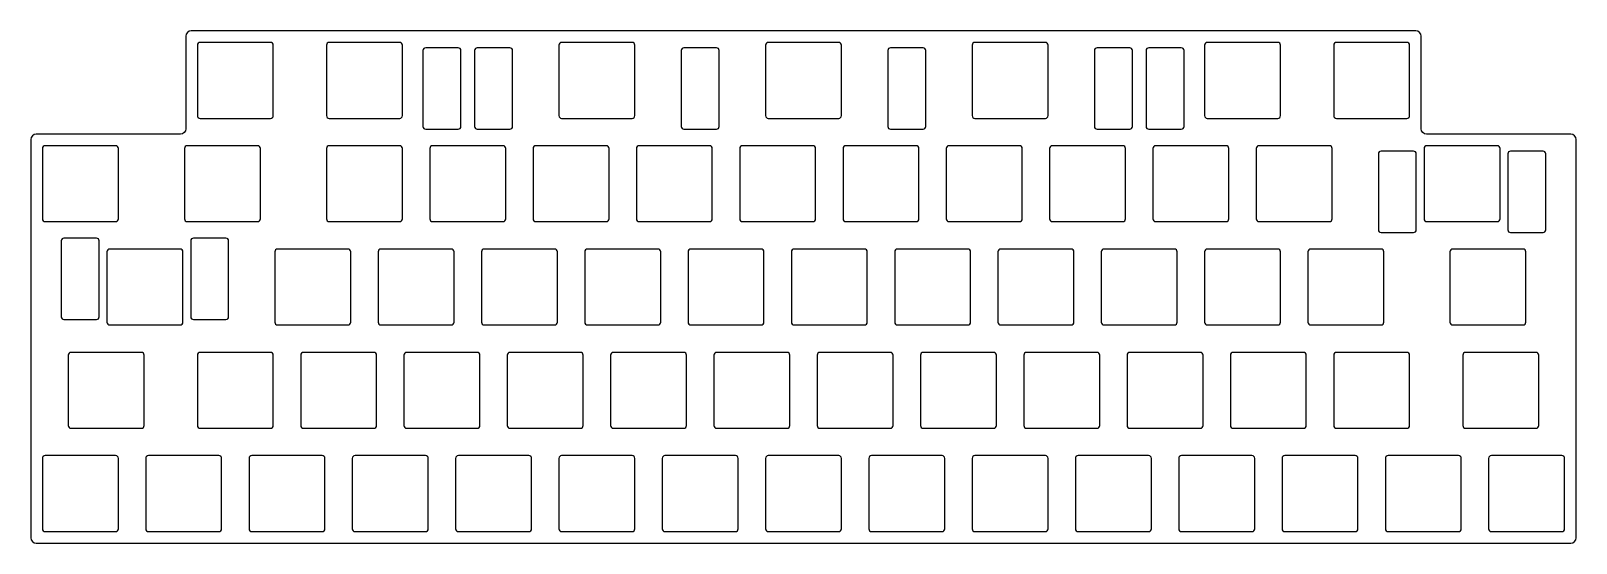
# Model space of a CAD drawing. Header units: millimetres. Extents: x -285 to 0, y 0 to 95.
import ezdxf

# ---------------------------------------------------------------- set-up
doc = ezdxf.new("R2010")
doc.units = ezdxf.units.MM
doc.layers.get('0').update_dxf_attribs({"linetype": 'CONTINUOUS'})

msp = doc.modelspace()

# ---------------------------------------------------------------- linework, layer by layer
for points in [[(-284.35, 75.8, 0.414213562), (-285.35, 74.8), (-285.35, 1.4, 0.414213562), (-284.35, 0.4), (-1.4, 0.4, 0.414213562), (-0.4, 1.4), (-0.4, 74.8, 0.414213562), (-1.4, 75.8), (-27.975, 75.8, -0.414213562), (-28.975, 76.8), (-28.975, 93.85, 0.414213562), (-29.975, 94.85), (-255.775, 94.85, 0.414213562), (-256.775, 93.85), (-256.775, 76.8, -0.414213562), (-257.775, 75.8)], [(-241.15, 78.725, 0.414213562), (-240.65, 79.225), (-240.65, 92.225, 0.414213562), (-241.15, 92.725), (-254.15, 92.725, 0.414213562), (-254.65, 92.225), (-254.65, 79.225, 0.414213562), (-254.15, 78.725)], [(-217.3375, 78.725, 0.414213562), (-216.8375, 79.225), (-216.8375, 92.225, 0.414213562), (-217.3375, 92.725), (-230.3375, 92.725, 0.414213562), (-230.8375, 92.225), (-230.8375, 79.225, 0.414213562), (-230.3375, 78.725)], [(-212.55, 91.725, 0.414213562), (-213.05, 91.225), (-213.05, 77.225, 0.414213562), (-212.55, 76.725), (-206.55, 76.725, 0.414213562), (-206.05, 77.225), (-206.05, 91.225, 0.414213562), (-206.55, 91.725)], [(-203.025, 91.725, 0.414213562), (-203.525, 91.225), (-203.525, 77.225, 0.414213562), (-203.025, 76.725), (-197.025, 76.725, 0.414213562), (-196.525, 77.225), (-196.525, 91.225, 0.414213562), (-197.025, 91.725)], [(-174.475, 78.725, 0.414213562), (-173.975, 79.225), (-173.975, 92.225, 0.414213562), (-174.475, 92.725), (-187.475, 92.725, 0.414213562), (-187.975, 92.225), (-187.975, 79.225, 0.414213562), (-187.475, 78.725)], [(-164.925, 91.725, 0.414213562), (-165.425, 91.225), (-165.425, 77.225, 0.414213562), (-164.925, 76.725), (-158.925, 76.725, 0.414213562), (-158.425, 77.225), (-158.425, 91.225, 0.414213562), (-158.925, 91.725)], [(-136.375, 78.725, 0.414213562), (-135.875, 79.225), (-135.875, 92.225, 0.414213562), (-136.375, 92.725), (-149.375, 92.725, 0.414213562), (-149.875, 92.225), (-149.875, 79.225, 0.414213562), (-149.375, 78.725)], [(-126.825, 91.725, 0.414213562), (-127.325, 91.225), (-127.325, 77.225, 0.414213562), (-126.825, 76.725), (-120.825, 76.725, 0.414213562), (-120.325, 77.225), (-120.325, 91.225, 0.414213562), (-120.825, 91.725)], [(-98.275, 78.725, 0.414213562), (-97.775, 79.225), (-97.775, 92.225, 0.414213562), (-98.275, 92.725), (-111.275, 92.725, 0.414213562), (-111.775, 92.225), (-111.775, 79.225, 0.414213562), (-111.275, 78.725)], [(-88.725, 91.725, 0.414213562), (-89.225, 91.225), (-89.225, 77.225, 0.414213562), (-88.725, 76.725), (-82.725, 76.725, 0.414213562), (-82.225, 77.225), (-82.225, 91.225, 0.414213562), (-82.725, 91.725)], [(-79.2, 91.725, 0.414213562), (-79.7, 91.225), (-79.7, 77.225, 0.414213562), (-79.2, 76.725), (-73.2, 76.725, 0.414213562), (-72.7, 77.225), (-72.7, 91.225, 0.414213562), (-73.2, 91.725)], [(-55.4125, 78.725, 0.414213562), (-54.9125, 79.225), (-54.9125, 92.225, 0.414213562), (-55.4125, 92.725), (-68.4125, 92.725, 0.414213562), (-68.9125, 92.225), (-68.9125, 79.225, 0.414213562), (-68.4125, 78.725)], [(-31.6, 78.725, 0.414213562), (-31.1, 79.225), (-31.1, 92.225, 0.414213562), (-31.6, 92.725), (-44.6, 92.725, 0.414213562), (-45.1, 92.225), (-45.1, 79.225, 0.414213562), (-44.6, 78.725)], [(-269.725, 59.675, 0.414213562), (-269.225, 60.175), (-269.225, 73.175, 0.414213562), (-269.725, 73.675), (-282.725, 73.675, 0.414213562), (-283.225, 73.175), (-283.225, 60.175, 0.414213562), (-282.725, 59.675)], [(-243.53125, 59.675, 0.414213562), (-243.03125, 60.175), (-243.03125, 73.175, 0.414213562), (-243.53125, 73.675), (-256.53125, 73.675, 0.414213562), (-257.03125, 73.175), (-257.03125, 60.175, 0.414213562), (-256.53125, 59.675)], [(-217.3375, 59.675, 0.414213562), (-216.8375, 60.175), (-216.8375, 73.175, 0.414213562), (-217.3375, 73.675), (-230.3375, 73.675, 0.414213562), (-230.8375, 73.175), (-230.8375, 60.175, 0.414213562), (-230.3375, 59.675)], [(-198.2875, 59.675, 0.414213562), (-197.7875, 60.175), (-197.7875, 73.175, 0.414213562), (-198.2875, 73.675), (-211.2875, 73.675, 0.414213562), (-211.7875, 73.175), (-211.7875, 60.175, 0.414213562), (-211.2875, 59.675)], [(-179.2375, 59.675, 0.414213562), (-178.7375, 60.175), (-178.7375, 73.175, 0.414213562), (-179.2375, 73.675), (-192.2375, 73.675, 0.414213562), (-192.7375, 73.175), (-192.7375, 60.175, 0.414213562), (-192.2375, 59.675)], [(-160.1875, 59.675, 0.414213562), (-159.6875, 60.175), (-159.6875, 73.175, 0.414213562), (-160.1875, 73.675), (-173.1875, 73.675, 0.414213562), (-173.6875, 73.175), (-173.6875, 60.175, 0.414213562), (-173.1875, 59.675)], [(-141.1375, 59.675, 0.414213562), (-140.6375, 60.175), (-140.6375, 73.175, 0.414213562), (-141.1375, 73.675), (-154.1375, 73.675, 0.414213562), (-154.6375, 73.175), (-154.6375, 60.175, 0.414213562), (-154.1375, 59.675)], [(-122.0875, 59.675, 0.414213562), (-121.5875, 60.175), (-121.5875, 73.175, 0.414213562), (-122.0875, 73.675), (-135.0875, 73.675, 0.414213562), (-135.5875, 73.175), (-135.5875, 60.175, 0.414213562), (-135.0875, 59.675)], [(-103.0375, 59.675, 0.414213562), (-102.5375, 60.175), (-102.5375, 73.175, 0.414213562), (-103.0375, 73.675), (-116.0375, 73.675, 0.414213562), (-116.5375, 73.175), (-116.5375, 60.175, 0.414213562), (-116.0375, 59.675)], [(-83.9875, 59.675, 0.414213562), (-83.4875, 60.175), (-83.4875, 73.175, 0.414213562), (-83.9875, 73.675), (-96.9875, 73.675, 0.414213562), (-97.4875, 73.175), (-97.4875, 60.175, 0.414213562), (-96.9875, 59.675)], [(-64.9375, 59.675, 0.414213562), (-64.4375, 60.175), (-64.4375, 73.175, 0.414213562), (-64.9375, 73.675), (-77.9375, 73.675, 0.414213562), (-78.4375, 73.175), (-78.4375, 60.175, 0.414213562), (-77.9375, 59.675)], [(-45.8875, 59.675, 0.414213562), (-45.3875, 60.175), (-45.3875, 73.175, 0.414213562), (-45.8875, 73.675), (-58.8875, 73.675, 0.414213562), (-59.3875, 73.175), (-59.3875, 60.175, 0.414213562), (-58.8875, 59.675)], [(-36.36925, 72.675, 0.414213562), (-36.86925, 72.175), (-36.86925, 58.175, 0.414213562), (-36.36925, 57.675), (-30.36925, 57.675, 0.414213562), (-29.86925, 58.175), (-29.86925, 72.175, 0.414213562), (-30.36925, 72.675)], [(-14.93125, 59.675, 0.414213562), (-14.43125, 60.175), (-14.43125, 73.175, 0.414213562), (-14.93125, 73.675), (-27.93125, 73.675, 0.414213562), (-28.43125, 73.175), (-28.43125, 60.175, 0.414213562), (-27.93125, 59.675)], [(-12.49325, 72.675, 0.414213562), (-12.99325, 72.175), (-12.99325, 58.175, 0.414213562), (-12.49325, 57.675), (-6.49325, 57.675, 0.414213562), (-5.99325, 58.175), (-5.99325, 72.175, 0.414213562), (-6.49325, 72.675)], [(-273.25675, 41.625, 0.414213562), (-272.75675, 42.125), (-272.75675, 56.125, 0.414213562), (-273.25675, 56.625), (-279.25675, 56.625, 0.414213562), (-279.75675, 56.125), (-279.75675, 42.125, 0.414213562), (-279.25675, 41.625)], [(-257.81875, 40.625, 0.414213562), (-257.31875, 41.125), (-257.31875, 54.125, 0.414213562), (-257.81875, 54.625), (-270.81875, 54.625, 0.414213562), (-271.31875, 54.125), (-271.31875, 41.125, 0.414213562), (-270.81875, 40.625)], [(-249.38075, 41.625, 0.414213562), (-248.88075, 42.125), (-248.88075, 56.125, 0.414213562), (-249.38075, 56.625), (-255.38075, 56.625, 0.414213562), (-255.88075, 56.125), (-255.88075, 42.125, 0.414213562), (-255.38075, 41.625)], [(-226.8625, 40.625, 0.414213562), (-226.3625, 41.125), (-226.3625, 54.125, 0.414213562), (-226.8625, 54.625), (-239.8625, 54.625, 0.414213562), (-240.3625, 54.125), (-240.3625, 41.125, 0.414213562), (-239.8625, 40.625)], [(-207.8125, 40.625, 0.414213562), (-207.3125, 41.125), (-207.3125, 54.125, 0.414213562), (-207.8125, 54.625), (-220.8125, 54.625, 0.414213562), (-221.3125, 54.125), (-221.3125, 41.125, 0.414213562), (-220.8125, 40.625)], [(-188.7625, 40.625, 0.414213562), (-188.2625, 41.125), (-188.2625, 54.125, 0.414213562), (-188.7625, 54.625), (-201.7625, 54.625, 0.414213562), (-202.2625, 54.125), (-202.2625, 41.125, 0.414213562), (-201.7625, 40.625)], [(-169.7125, 40.625, 0.414213562), (-169.2125, 41.125), (-169.2125, 54.125, 0.414213562), (-169.7125, 54.625), (-182.7125, 54.625, 0.414213562), (-183.2125, 54.125), (-183.2125, 41.125, 0.414213562), (-182.7125, 40.625)], [(-150.6625, 40.625, 0.414213562), (-150.1625, 41.125), (-150.1625, 54.125, 0.414213562), (-150.6625, 54.625), (-163.6625, 54.625, 0.414213562), (-164.1625, 54.125), (-164.1625, 41.125, 0.414213562), (-163.6625, 40.625)], [(-131.6125, 40.625, 0.414213562), (-131.1125, 41.125), (-131.1125, 54.125, 0.414213562), (-131.6125, 54.625), (-144.6125, 54.625, 0.414213562), (-145.1125, 54.125), (-145.1125, 41.125, 0.414213562), (-144.6125, 40.625)], [(-112.5625, 40.625, 0.414213562), (-112.0625, 41.125), (-112.0625, 54.125, 0.414213562), (-112.5625, 54.625), (-125.5625, 54.625, 0.414213562), (-126.0625, 54.125), (-126.0625, 41.125, 0.414213562), (-125.5625, 40.625)], [(-93.5125, 40.625, 0.414213562), (-93.0125, 41.125), (-93.0125, 54.125, 0.414213562), (-93.5125, 54.625), (-106.5125, 54.625, 0.414213562), (-107.0125, 54.125), (-107.0125, 41.125, 0.414213562), (-106.5125, 40.625)], [(-74.4625, 40.625, 0.414213562), (-73.9625, 41.125), (-73.9625, 54.125, 0.414213562), (-74.4625, 54.625), (-87.4625, 54.625, 0.414213562), (-87.9625, 54.125), (-87.9625, 41.125, 0.414213562), (-87.4625, 40.625)], [(-55.4125, 40.625, 0.414213562), (-54.9125, 41.125), (-54.9125, 54.125, 0.414213562), (-55.4125, 54.625), (-68.4125, 54.625, 0.414213562), (-68.9125, 54.125), (-68.9125, 41.125, 0.414213562), (-68.4125, 40.625)], [(-36.3625, 40.625, 0.414213562), (-35.8625, 41.125), (-35.8625, 54.125, 0.414213562), (-36.3625, 54.625), (-49.3625, 54.625, 0.414213562), (-49.8625, 54.125), (-49.8625, 41.125, 0.414213562), (-49.3625, 40.625)], [(-10.16875, 40.625, 0.414213562), (-9.66875, 41.125), (-9.66875, 54.125, 0.414213562), (-10.16875, 54.625), (-23.16875, 54.625, 0.414213562), (-23.66875, 54.125), (-23.66875, 41.125, 0.414213562), (-23.16875, 40.625)], [(-264.9625, 21.575, 0.414213562), (-264.4625, 22.075), (-264.4625, 35.075, 0.414213562), (-264.9625, 35.575), (-277.9625, 35.575, 0.414213562), (-278.4625, 35.075), (-278.4625, 22.075, 0.414213562), (-277.9625, 21.575)], [(-241.15, 21.575, 0.414213562), (-240.65, 22.075), (-240.65, 35.075, 0.414213562), (-241.15, 35.575), (-254.15, 35.575, 0.414213562), (-254.65, 35.075), (-254.65, 22.075, 0.414213562), (-254.15, 21.575)], [(-222.1, 21.575, 0.414213562), (-221.6, 22.075), (-221.6, 35.075, 0.414213562), (-222.1, 35.575), (-235.1, 35.575, 0.414213562), (-235.6, 35.075), (-235.6, 22.075, 0.414213562), (-235.1, 21.575)], [(-203.05, 21.575, 0.414213562), (-202.55, 22.075), (-202.55, 35.075, 0.414213562), (-203.05, 35.575), (-216.05, 35.575, 0.414213562), (-216.55, 35.075), (-216.55, 22.075, 0.414213562), (-216.05, 21.575)], [(-184, 21.575, 0.414213562), (-183.5, 22.075), (-183.5, 35.075, 0.414213562), (-184, 35.575), (-197, 35.575, 0.414213562), (-197.5, 35.075), (-197.5, 22.075, 0.414213562), (-197, 21.575)], [(-164.95, 21.575, 0.414213562), (-164.45, 22.075), (-164.45, 35.075, 0.414213562), (-164.95, 35.575), (-177.95, 35.575, 0.414213562), (-178.45, 35.075), (-178.45, 22.075, 0.414213562), (-177.95, 21.575)], [(-145.9, 21.575, 0.414213562), (-145.4, 22.075), (-145.4, 35.075, 0.414213562), (-145.9, 35.575), (-158.9, 35.575, 0.414213562), (-159.4, 35.075), (-159.4, 22.075, 0.414213562), (-158.9, 21.575)], [(-126.85, 21.575, 0.414213562), (-126.35, 22.075), (-126.35, 35.075, 0.414213562), (-126.85, 35.575), (-139.85, 35.575, 0.414213562), (-140.35, 35.075), (-140.35, 22.075, 0.414213562), (-139.85, 21.575)], [(-107.8, 21.575, 0.414213562), (-107.3, 22.075), (-107.3, 35.075, 0.414213562), (-107.8, 35.575), (-120.8, 35.575, 0.414213562), (-121.3, 35.075), (-121.3, 22.075, 0.414213562), (-120.8, 21.575)], [(-88.75, 21.575, 0.414213562), (-88.25, 22.075), (-88.25, 35.075, 0.414213562), (-88.75, 35.575), (-101.75, 35.575, 0.414213562), (-102.25, 35.075), (-102.25, 22.075, 0.414213562), (-101.75, 21.575)], [(-69.7, 21.575, 0.414213562), (-69.2, 22.075), (-69.2, 35.075, 0.414213562), (-69.7, 35.575), (-82.7, 35.575, 0.414213562), (-83.2, 35.075), (-83.2, 22.075, 0.414213562), (-82.7, 21.575)], [(-50.65, 21.575, 0.414213562), (-50.15, 22.075), (-50.15, 35.075, 0.414213562), (-50.65, 35.575), (-63.65, 35.575, 0.414213562), (-64.15, 35.075), (-64.15, 22.075, 0.414213562), (-63.65, 21.575)], [(-31.6, 21.575, 0.414213562), (-31.1, 22.075), (-31.1, 35.075, 0.414213562), (-31.6, 35.575), (-44.6, 35.575, 0.414213562), (-45.1, 35.075), (-45.1, 22.075, 0.414213562), (-44.6, 21.575)], [(-7.7875, 21.575, 0.414213562), (-7.2875, 22.075), (-7.2875, 35.075, 0.414213562), (-7.7875, 35.575), (-20.7875, 35.575, 0.414213562), (-21.2875, 35.075), (-21.2875, 22.075, 0.414213562), (-20.7875, 21.575)], [(-269.725, 2.525, 0.414213562), (-269.225, 3.025), (-269.225, 16.025, 0.414213562), (-269.725, 16.525), (-282.725, 16.525, 0.414213562), (-283.225, 16.025), (-283.225, 3.025, 0.414213562), (-282.725, 2.525)], [(-250.675, 2.525, 0.414213562), (-250.175, 3.025), (-250.175, 16.025, 0.414213562), (-250.675, 16.525), (-263.675, 16.525, 0.414213562), (-264.175, 16.025), (-264.175, 3.025, 0.414213562), (-263.675, 2.525)], [(-231.625, 2.525, 0.414213562), (-231.125, 3.025), (-231.125, 16.025, 0.414213562), (-231.625, 16.525), (-244.625, 16.525, 0.414213562), (-245.125, 16.025), (-245.125, 3.025, 0.414213562), (-244.625, 2.525)], [(-212.575, 2.525, 0.414213562), (-212.075, 3.025), (-212.075, 16.025, 0.414213562), (-212.575, 16.525), (-225.575, 16.525, 0.414213562), (-226.075, 16.025), (-226.075, 3.025, 0.414213562), (-225.575, 2.525)], [(-193.525, 2.525, 0.414213562), (-193.025, 3.025), (-193.025, 16.025, 0.414213562), (-193.525, 16.525), (-206.525, 16.525, 0.414213562), (-207.025, 16.025), (-207.025, 3.025, 0.414213562), (-206.525, 2.525)], [(-174.475, 2.525, 0.414213562), (-173.975, 3.025), (-173.975, 16.025, 0.414213562), (-174.475, 16.525), (-187.475, 16.525, 0.414213562), (-187.975, 16.025), (-187.975, 3.025, 0.414213562), (-187.475, 2.525)], [(-155.425, 2.525, 0.414213562), (-154.925, 3.025), (-154.925, 16.025, 0.414213562), (-155.425, 16.525), (-168.425, 16.525, 0.414213562), (-168.925, 16.025), (-168.925, 3.025, 0.414213562), (-168.425, 2.525)], [(-136.375, 2.525, 0.414213562), (-135.875, 3.025), (-135.875, 16.025, 0.414213562), (-136.375, 16.525), (-149.375, 16.525, 0.414213562), (-149.875, 16.025), (-149.875, 3.025, 0.414213562), (-149.375, 2.525)], [(-117.325, 2.525, 0.414213562), (-116.825, 3.025), (-116.825, 16.025, 0.414213562), (-117.325, 16.525), (-130.325, 16.525, 0.414213562), (-130.825, 16.025), (-130.825, 3.025, 0.414213562), (-130.325, 2.525)], [(-98.275, 2.525, 0.414213562), (-97.775, 3.025), (-97.775, 16.025, 0.414213562), (-98.275, 16.525), (-111.275, 16.525, 0.414213562), (-111.775, 16.025), (-111.775, 3.025, 0.414213562), (-111.275, 2.525)], [(-79.225, 2.525, 0.414213562), (-78.725, 3.025), (-78.725, 16.025, 0.414213562), (-79.225, 16.525), (-92.225, 16.525, 0.414213562), (-92.725, 16.025), (-92.725, 3.025, 0.414213562), (-92.225, 2.525)], [(-60.175, 2.525, 0.414213562), (-59.675, 3.025), (-59.675, 16.025, 0.414213562), (-60.175, 16.525), (-73.175, 16.525, 0.414213562), (-73.675, 16.025), (-73.675, 3.025, 0.414213562), (-73.175, 2.525)], [(-41.125, 2.525, 0.414213562), (-40.625, 3.025), (-40.625, 16.025, 0.414213562), (-41.125, 16.525), (-54.125, 16.525, 0.414213562), (-54.625, 16.025), (-54.625, 3.025, 0.414213562), (-54.125, 2.525)], [(-22.075, 2.525, 0.414213562), (-21.575, 3.025), (-21.575, 16.025, 0.414213562), (-22.075, 16.525), (-35.075, 16.525, 0.414213562), (-35.575, 16.025), (-35.575, 3.025, 0.414213562), (-35.075, 2.525)], [(-3.025, 2.525, 0.414213562), (-2.525, 3.025), (-2.525, 16.025, 0.414213562), (-3.025, 16.525), (-16.025, 16.525, 0.414213562), (-16.525, 16.025), (-16.525, 3.025, 0.414213562), (-16.025, 2.525)]]:
    msp.add_lwpolyline(points, format="xyb", close=True)

doc.saveas('drawing.dxf')
